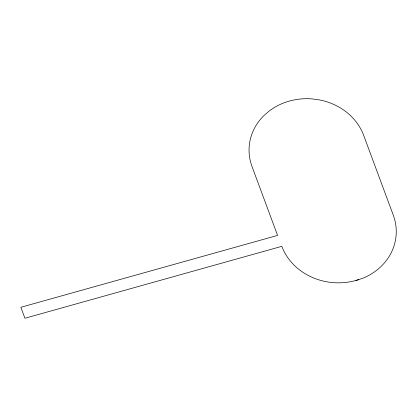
<?xml version="1.0" encoding="UTF-8"?>
<svg xmlns="http://www.w3.org/2000/svg" width="417" height="417" viewBox="0 0 417 417"><rect width="100%" height="100%" fill="white"/><g stroke="black" fill="none" stroke-linecap="round" stroke-linejoin="round"><path stroke-width="0.63" d="M355.904 280.459L363.113 278.155A58.828 52.229 4 0 0 393.21 214.958L363.655 135.332A58.828 52.229 4 0 0 319.724 99.955L312.104 98.902A58.828 52.229 4 0 0 269.387 110.859L263.914 115.577A58.828 52.229 4 0 0 252.035 166.581L277.576 235.407L20.85 307.287L24.921 318.26L281.84 246.327A58.63 52.052 4 0 0 355.904 280.459L358.782 279.656"/></g></svg>
